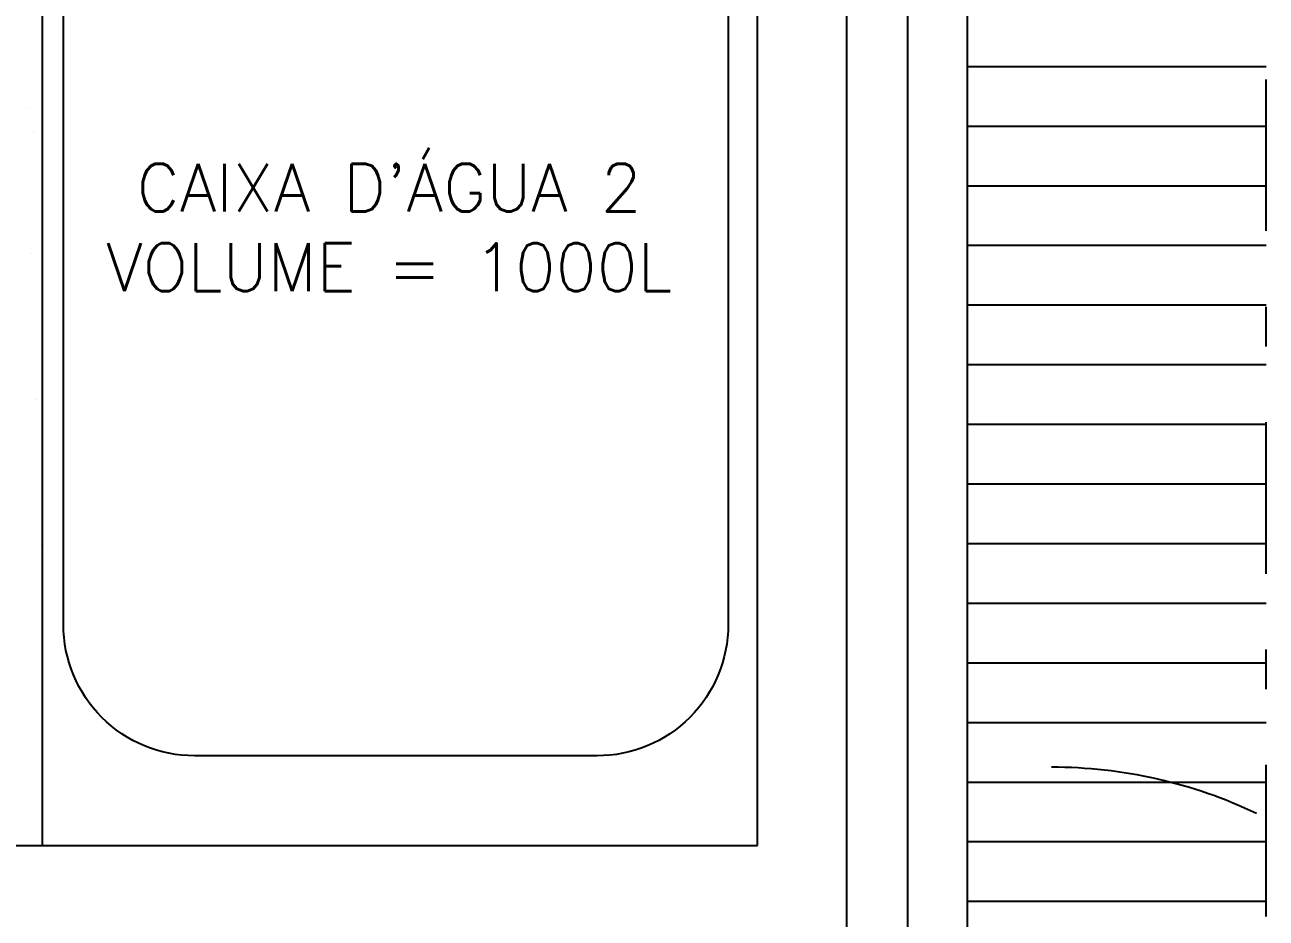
# Model space of a CAD drawing. Header units: millimetres. Extents: x 1573 to 2177, y 1587 to 1932.
# Drawn here: x 1935.806 to 1938.929, y 1914.593 to 1916.84 of the extents above; entities that cross this region are included whole.
import ezdxf
from ezdxf.enums import TextEntityAlignment as Align

# ---------------------------------------------------------------- set-up
doc = ezdxf.new("R2010")
doc.units = ezdxf.units.MM
doc.header["$LTSCALE"] = 0.03
doc.linetypes.add('CONTINU', pattern=[0])
doc.linetypes.add('DASHDOT', pattern=[25.4, 12.7, -6.35, 0, -6.35])
doc.layers.add('-HIDRO', color=8, linetype='Continuous')
doc.layers.add('Prumadas_T', color=2, linetype='Continuous')
doc.styles.add('100-25', font='ROMANS.shx', dxfattribs={"height": 0.12})

msp = doc.modelspace()

# ---------------------------------------------------------------- linework, layer by layer
at = {"layer": '-HIDRO', "linetype": 'DASHDOT'}
msp.add_line((1938.9289, 1897.3573), (1938.9289, 1926.4843), dxfattribs=at)
at = {"layer": '-HIDRO'}
for p, q in [((1937.8742, 1914.5503), (1937.8742, 1920.7453)), ((1935.8492, 1920.5203), (1935.8492, 1914.7753)), ((1937.6492, 1914.7753), (1937.6492, 1920.5203)), ((1938.0272, 1896.4573), (1938.0272, 1918.9948)), ((1938.1772, 1896.4573), (1938.1772, 1918.9948)), ((1938.1772, 1916.7352), (1938.9289, 1916.7352)), ((1935.8105, 1916.6309), (1935.8105, 1916.6309)), ((1935.8281, 1916.5678), (1935.8281, 1916.5678)), ((1938.1772, 1916.5852), (1938.9289, 1916.5852)), ((1938.1772, 1916.4352), (1938.9289, 1916.4352)), ((1938.1772, 1916.2852), (1938.9289, 1916.2852)), ((1935.8225, 1916.2639), (1935.8225, 1916.2639)), ((1938.1772, 1916.1352), (1938.9289, 1916.1352)), ((1938.1772, 1915.9852), (1938.9289, 1915.9852)), ((1935.8345, 1915.8968), (1935.8345, 1915.8968)), ((1938.1772, 1915.8352), (1938.9289, 1915.8352)), ((1938.1772, 1915.6852), (1938.9289, 1915.6852)), ((1935.8465, 1915.5298), (1935.8465, 1915.5298)), ((1938.1772, 1915.5352), (1938.9289, 1915.5352)), ((1938.1772, 1915.3852), (1938.9289, 1915.3852)), ((1938.1772, 1915.2352), (1938.9289, 1915.2352)), ((1938.1772, 1915.0852), (1938.9289, 1915.0852)), ((1938.1772, 1914.9352), (1938.9289, 1914.9352)), ((1938.1772, 1914.7852), (1938.9289, 1914.7852)), ((1935.3992, 1914.7753), (1937.6492, 1914.7753)), ((1938.1772, 1914.6352), (1938.9289, 1914.6352))]:
    msp.add_line(p, q, dxfattribs=at)
msp.add_arc((1938.3887, 1913.7725), 1.2, 64.5324, 90, dxfattribs=at)
at = {"linetype": 'CONTINU', "ltscale": 0.5}
msp.add_lwpolyline([(1935.9028, 1917.0861, -0.414214), (1936.2328, 1917.4161), (1937.2453, 1917.4161, -0.414214), (1937.5753, 1917.0861), (1937.5753, 1915.3311, -0.414214), (1937.2453, 1915.0011), (1936.2328, 1915.0011, -0.414214), (1935.9028, 1915.3311)], format="xyb", close=True, dxfattribs=at)

# ---------------------------------------------------------------- texts
at = {"layer": 'Prumadas_T', "style": '100-25'}
for s, p in [("CAIXA D'ÁGUA 2", (1936.7223, 1916.3706)), ('VOLUME = 1000L', (1936.7223, 1916.1703))]:
    msp.add_text(s, height=0.12, rotation=0, dxfattribs=at).set_placement(p, align=Align.CENTER)

doc.saveas('drawing.dxf')
